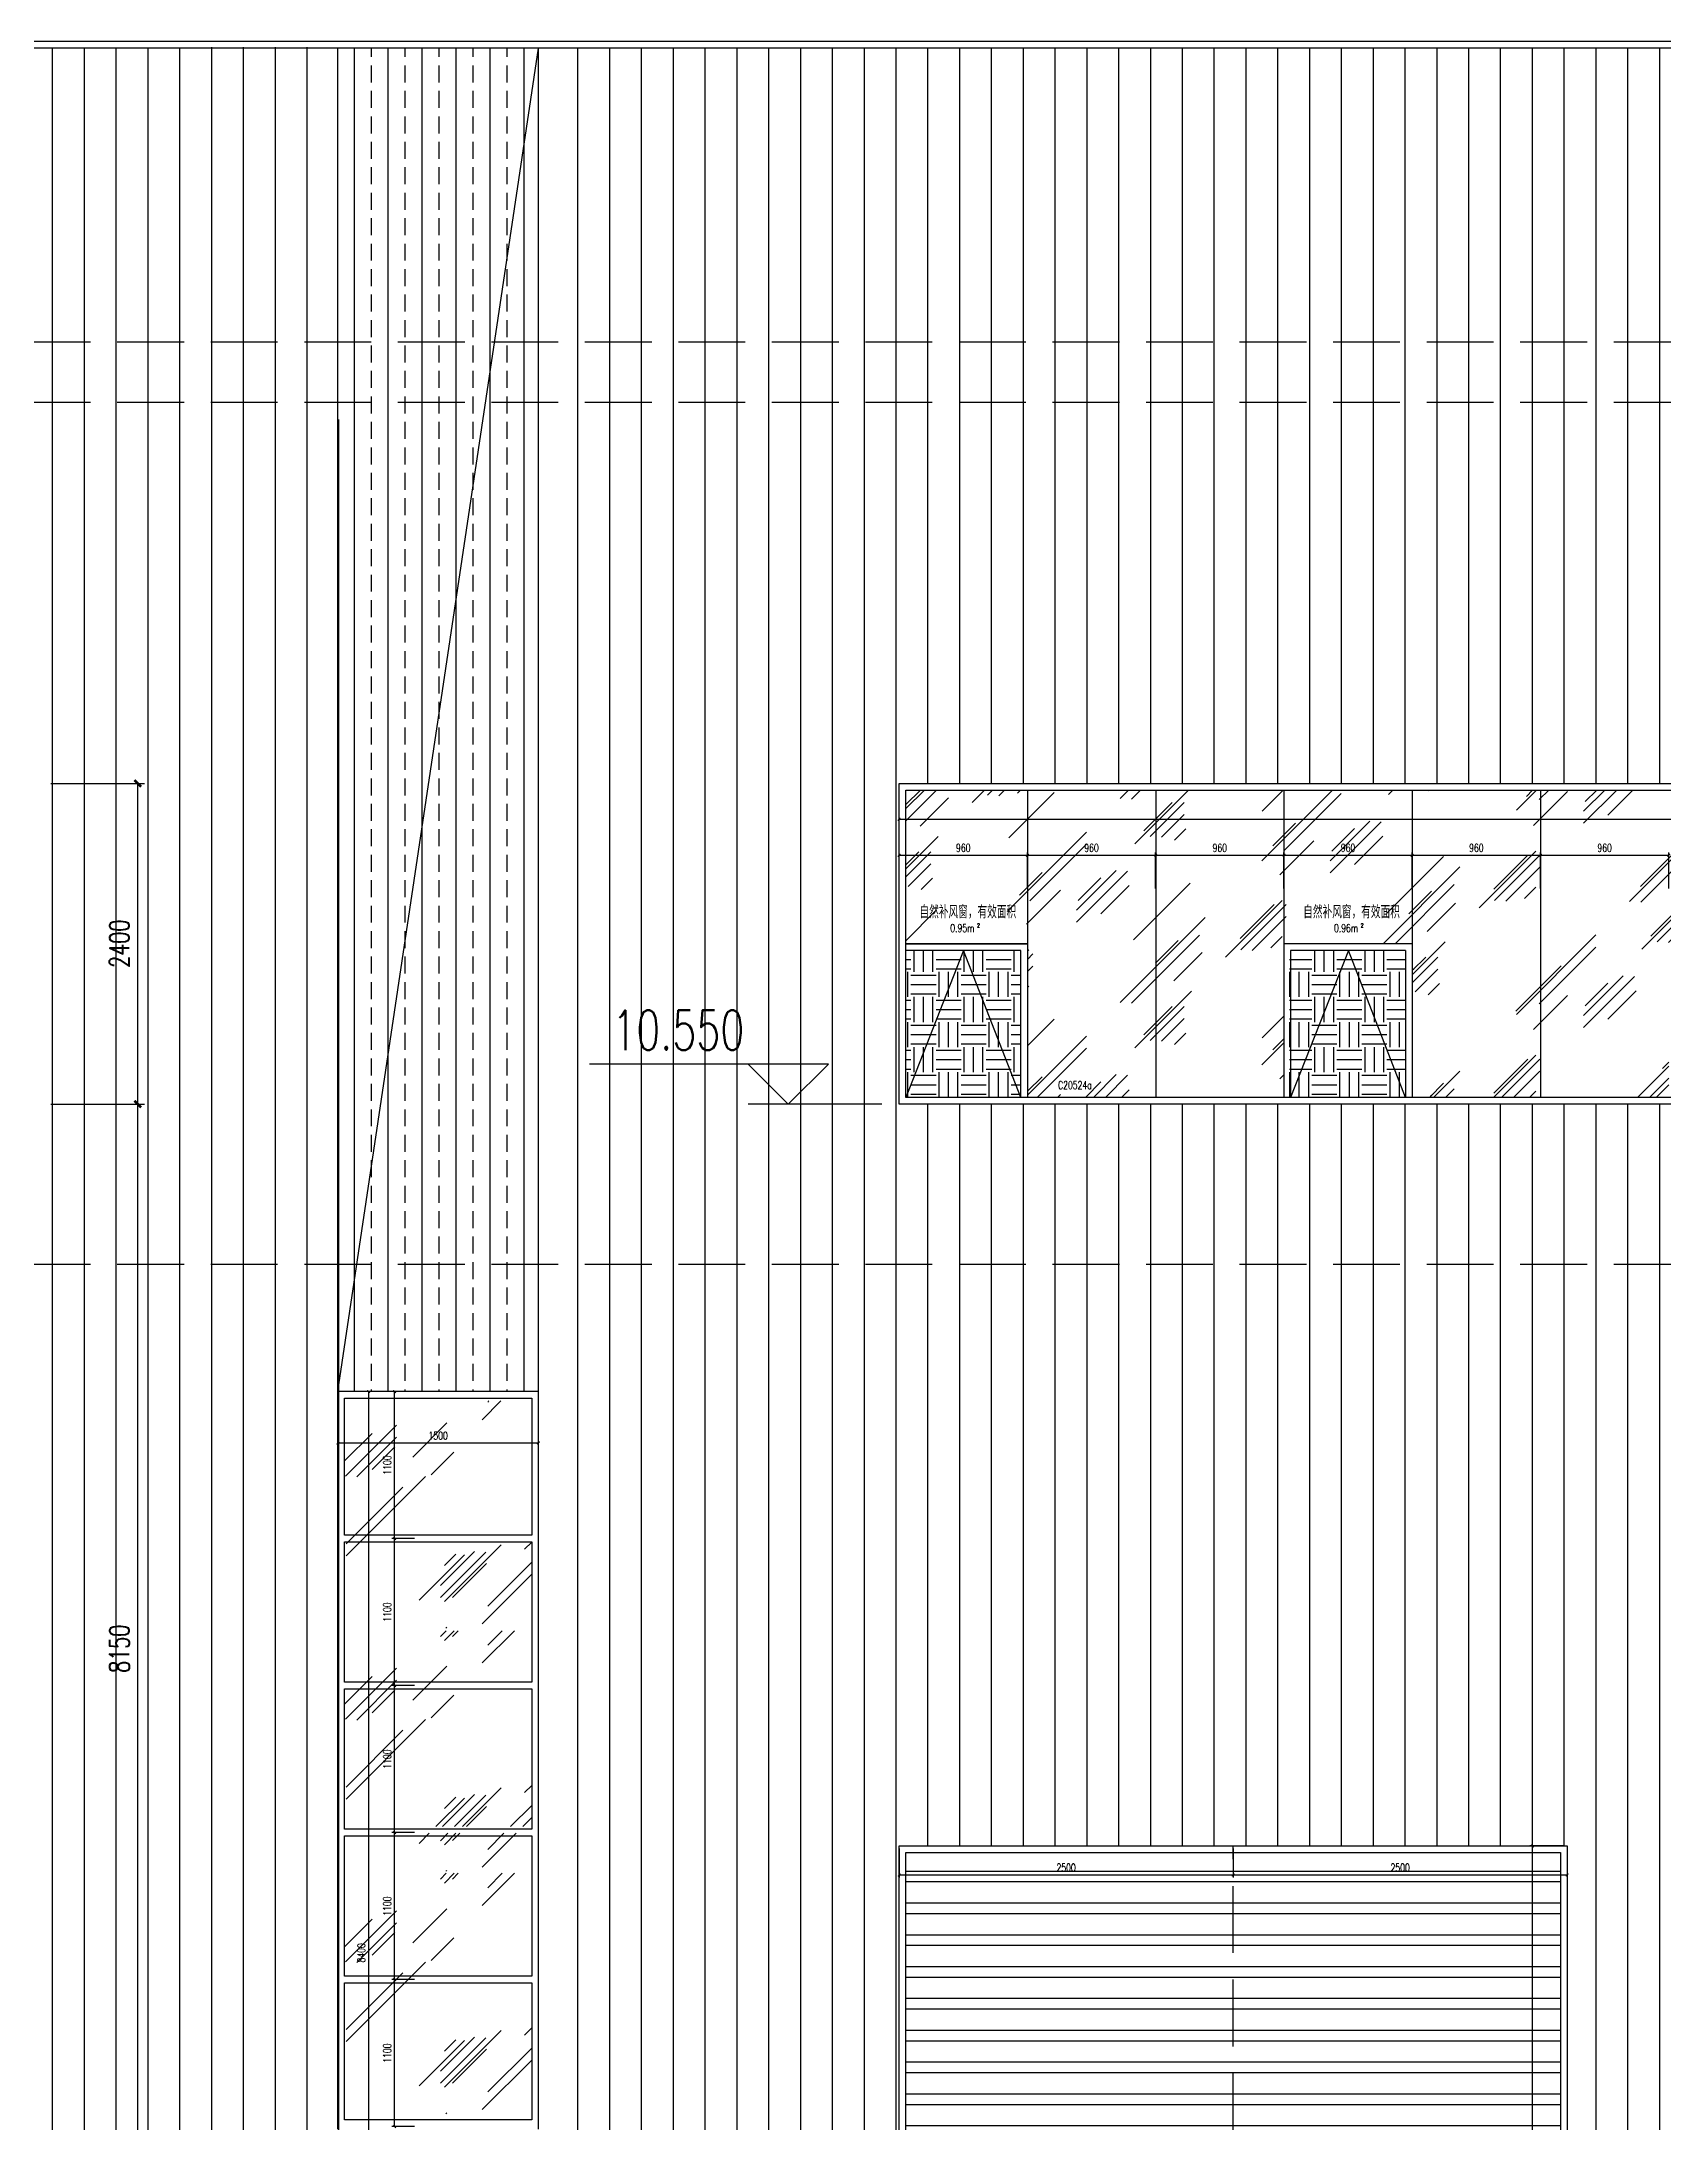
# Model space of a CAD drawing. Extents: x -2377130 to 293730, y -2 to 754590.
# Drawn here: x 105101 to 117239, y 520169 to 535737 of the extents above; entities that cross this region are included whole.
import ezdxf

# ---------------------------------------------------------------- set-up
doc = ezdxf.new("R2010")
doc.units = 0
doc.header["$LTSCALE"] = 1000
doc.header["$MEASUREMENT"] = 0
doc.linetypes.add('__DASH', pattern=[0.35, 0.25, -0.1])
doc.linetypes.add('DOTE', pattern=[2.42, 2, -0.2, 0.02, -0.2])
doc.layers.get('Defpoints').update_dxf_attribs({"color": 210})
for name, color, linetype in [('A-AXIS-DOTE', 14, 'DOTE'), ('A-AXIS-DP', 126, 'Continuous'), ('A-HATCH-2', 251, 'Continuous'), ('A-LIN-V', 9, 'Continuous'), ('A-WINDOW', 140, 'Continuous'), ('A-门窗表显示尺寸', 160, 'Continuous'), ('AS-WALL', 40, 'Continuous'), ('DIM_ELEV', 3, 'Continuous'), ('PUB_TEXT', 7, 'Continuous'), ('SPACE_HATCH', 8, 'Continuous'), ('参考线', 8, 'Continuous')]:
    doc.layers.add(name, color=color, linetype=linetype)
doc.layers.add('A-WALL-HATCH', color=8, linetype='Continuous', lineweight=13)
doc.layers.add('A-加建区域', color=47, linetype='Continuous', plot=False)
doc.styles.add('_TCH_DIM', font='SIMPLEX', dxfattribs={"bigfont": 'GBCBIG'})
doc.styles.add('_TCH_DIM_T3', font='SIMPLEX', dxfattribs={"width": 0.705882, "bigfont": 'GBCBIG'})
doc.styles.add('_TCH_SPACE', font='SIMPLEX', dxfattribs={"height": 5, "bigfont": 'GBCBIG'})
doc.styles.add('A-DIM_T3', font='SIMPLEX', dxfattribs={"width": 0.705882, "bigfont": 'GBCBIG'})
doc.styles.add('A-STANDARD', font='SIMPLEX', dxfattribs={"bigfont": 'GBCBIG'})
doc.dimstyles.new('_TCH_ARCH&&20', dxfattribs={"dimtxt": 59.5, "dimasz": 20, "dimexe": 20, "dimexo": 20, "dimgap": 25.25, "dimtad": 1, "dimdec": 0, "dimzin": 0, "dimdsep": 46, "dimtxsty": '_TCH_DIM_T3', "dimblk": 'ARCHTICK', "dimcen": 0.09, "dimclrt": 7, "dimazin": 2, "dimtfac": 1, "dimtdec": 0, "dimtix": 1, "dimtmove": 2, "dimatfit": 3, "dimfxl": 0, "dimtolj": 1, "dimtzin": 0, "dimarcsym": 0})
doc.dimstyles.new('A-DIM&&20', dxfattribs={"dimtxt": 59.5, "dimasz": 20, "dimexe": 20, "dimexo": 20, "dimgap": 25.25, "dimtad": 1, "dimdec": 0, "dimzin": 0, "dimdsep": 46, "dimtxsty": 'A-DIM_T3', "dimblk": 'ARCHTICK', "dimcen": 0.09, "dimclrt": 7, "dimazin": 2, "dimtfac": 1, "dimtdec": 0, "dimtix": 1, "dimtmove": 2, "dimatfit": 3, "dimfxl": 0, "dimtolj": 1, "dimtzin": 0, "dimarcsym": 0})
pattern_1 = [(0, (22920, 10550), (187.5, 187.5), [187.5, -187.5]), (0, (22920, 10620.31), (187.5, 187.5), [187.5, -187.5]), (0, (22920, 10690.63), (187.5, 187.5), [187.5, -187.5]), (90, (22943.44, 10714.06), (-187.5, 187.5), [187.5, -187.5]), (90, (23013.75, 10714.06), (-187.5, 187.5), [187.5, -187.5]), (90, (23084.06, 10714.06), (-187.5, 187.5), [187.5, -187.5])]

# ---------------------------------------------------------------- blocks, each defined once
blk = doc.blocks.new('_ArchTick')
at = {"color": 0, "linetype": 'ByBlock', "const_width": 0.4}
blk.add_lwpolyline([(-0.5, -0.5), (0.5, 0.5)], dxfattribs=at)
blk = doc.blocks.new('*D1488')
at = {"layer": 'A-门窗表显示尺寸', "color": 0, "lineweight": -2}
for p, q in [((114019, 522217), (114019, 522000)), ((116519, 522217), (116519, 522000)), ((114019, 522020), (116519, 522020))]:
    blk.add_line(p, q, dxfattribs=at)
at = {"layer": 'Defpoints', "color": 0}
for p in [(114019, 522237), (116519, 522237), (116519, 522020)]:
    blk.add_point(p, dxfattribs=at)
at = {"layer": 'A-门窗表显示尺寸', "color": 0, "lineweight": -2, "xscale": 20, "yscale": 20, "zscale": 20, "rotation": 180}
blk.add_blockref('_ArchTick', (114019, 522020), dxfattribs=at)
at = {"layer": 'A-门窗表显示尺寸', "color": 0, "lineweight": -2, "xscale": 20, "yscale": 20, "zscale": 20}
blk.add_blockref('_ArchTick', (116519, 522020), dxfattribs=at)
at = {"layer": 'A-门窗表显示尺寸', "color": 7, "insert": (115269, 522075), "char_height": 59.5, "attachment_point": 5, "style": 'A-DIM_T3'}
blk.add_mtext('\\A1;2500', dxfattribs=at)
blk = doc.blocks.new('*D1489')
at = {"layer": 'A-门窗表显示尺寸', "color": 0, "lineweight": -2}
for p, q in [((111519, 522217), (111519, 522000)), ((114019, 522217), (114019, 522000)), ((111519, 522020), (114019, 522020))]:
    blk.add_line(p, q, dxfattribs=at)
at = {"layer": 'Defpoints', "color": 0}
for p in [(111519, 522237), (114019, 522237), (114019, 522020)]:
    blk.add_point(p, dxfattribs=at)
at = {"layer": 'A-门窗表显示尺寸', "color": 0, "lineweight": -2, "xscale": 20, "yscale": 20, "zscale": 20, "rotation": 180}
blk.add_blockref('_ArchTick', (111519, 522020), dxfattribs=at)
at = {"layer": 'A-门窗表显示尺寸', "color": 0, "lineweight": -2, "xscale": 20, "yscale": 20, "zscale": 20}
blk.add_blockref('_ArchTick', (114019, 522020), dxfattribs=at)
at = {"layer": 'A-门窗表显示尺寸', "color": 7, "insert": (112769, 522075), "char_height": 59.5, "attachment_point": 5, "style": 'A-DIM_T3'}
blk.add_mtext('\\A1;2500', dxfattribs=at)
blk = doc.blocks.new('*D1490')
at = {"layer": 'A-门窗表显示尺寸', "color": 0, "lineweight": -2}
for p, q in [((116499, 522237), (116239, 522237)), ((116259, 517237), (116259, 522237)), ((116499, 517237), (116239, 517237))]:
    blk.add_line(p, q, dxfattribs=at)
at = {"layer": 'Defpoints', "color": 0}
for p in [(116259, 522237), (116519, 522237), (116519, 517237)]:
    blk.add_point(p, dxfattribs=at)
at = {"layer": 'A-门窗表显示尺寸', "color": 0, "lineweight": -2, "xscale": 20, "yscale": 20, "zscale": 20}
for p, rotation in [((116259, 522237), 90), ((116259, 517237), 270)]:
    blk.add_blockref('_ArchTick', p, dxfattribs=dict(at, rotation=rotation))
at = {"layer": 'A-门窗表显示尺寸', "color": 7, "insert": (116204, 519737), "char_height": 59.5, "attachment_point": 5, "rotation": 90, "style": 'A-DIM_T3'}
blk.add_mtext('\\A1;5000', dxfattribs=at)
blk = doc.blocks.new('*D1504')
at = {"layer": 'A-门窗表显示尺寸', "color": 0, "lineweight": -2}
for p, q in [((107893, 521237), (107723, 521237)), ((107743, 520137), (107743, 521237)), ((107893, 520137), (107723, 520137))]:
    blk.add_line(p, q, dxfattribs=at)
at = {"layer": 'Defpoints', "color": 0}
for p in [(107743, 521237), (107913, 521237), (107913, 520137)]:
    blk.add_point(p, dxfattribs=at)
at = {"layer": 'A-门窗表显示尺寸', "color": 0, "lineweight": -2, "xscale": 20, "yscale": 20, "zscale": 20}
for p, rotation in [((107743, 521237), 90), ((107743, 520137), 270)]:
    blk.add_blockref('_ArchTick', p, dxfattribs=dict(at, rotation=rotation))
at = {"layer": 'A-门窗表显示尺寸', "color": 7, "insert": (107688, 520687), "char_height": 59.5, "attachment_point": 5, "rotation": 90, "style": '_TCH_DIM_T3'}
blk.add_mtext('\\A1;1100', dxfattribs=at)
blk = doc.blocks.new('*D1505')
at = {"layer": 'A-门窗表显示尺寸', "color": 0, "lineweight": -2}
for p, q in [((107893, 522337), (107723, 522337)), ((107743, 521237), (107743, 522337)), ((107893, 521237), (107723, 521237))]:
    blk.add_line(p, q, dxfattribs=at)
at = {"layer": 'Defpoints', "color": 0}
for p in [(107743, 522337), (107913, 522337), (107913, 521237)]:
    blk.add_point(p, dxfattribs=at)
at = {"layer": 'A-门窗表显示尺寸', "color": 0, "lineweight": -2, "xscale": 20, "yscale": 20, "zscale": 20}
for p, rotation in [((107743, 522337), 90), ((107743, 521237), 270)]:
    blk.add_blockref('_ArchTick', p, dxfattribs=dict(at, rotation=rotation))
at = {"layer": 'A-门窗表显示尺寸', "color": 7, "insert": (107688, 521787), "char_height": 59.5, "attachment_point": 5, "rotation": 90, "style": '_TCH_DIM_T3'}
blk.add_mtext('\\A1;1100', dxfattribs=at)
blk = doc.blocks.new('*D1506')
at = {"layer": 'A-门窗表显示尺寸', "color": 0, "lineweight": -2}
for p, q in [((107893, 523437), (107723, 523437)), ((107743, 522337), (107743, 523437)), ((107893, 522337), (107723, 522337))]:
    blk.add_line(p, q, dxfattribs=at)
at = {"layer": 'Defpoints', "color": 0}
for p in [(107743, 523437), (107913, 523437), (107913, 522337)]:
    blk.add_point(p, dxfattribs=at)
at = {"layer": 'A-门窗表显示尺寸', "color": 0, "lineweight": -2, "xscale": 20, "yscale": 20, "zscale": 20}
for p, rotation in [((107743, 523437), 90), ((107743, 522337), 270)]:
    blk.add_blockref('_ArchTick', p, dxfattribs=dict(at, rotation=rotation))
at = {"layer": 'A-门窗表显示尺寸', "color": 7, "insert": (107688, 522887), "char_height": 59.5, "attachment_point": 5, "rotation": 90, "style": '_TCH_DIM_T3'}
blk.add_mtext('\\A1;1100', dxfattribs=at)
blk = doc.blocks.new('*D1507')
at = {"layer": 'A-门窗表显示尺寸', "color": 0, "lineweight": -2}
for p, q in [((107893, 524537), (107723, 524537)), ((107743, 523437), (107743, 524537)), ((107893, 523437), (107723, 523437))]:
    blk.add_line(p, q, dxfattribs=at)
at = {"layer": 'Defpoints', "color": 0}
for p in [(107743, 524537), (107913, 524537), (107913, 523437)]:
    blk.add_point(p, dxfattribs=at)
at = {"layer": 'A-门窗表显示尺寸', "color": 0, "lineweight": -2, "xscale": 20, "yscale": 20, "zscale": 20}
for p, rotation in [((107743, 524537), 90), ((107743, 523437), 270)]:
    blk.add_blockref('_ArchTick', p, dxfattribs=dict(at, rotation=rotation))
at = {"layer": 'A-门窗表显示尺寸', "color": 7, "insert": (107688, 523987), "char_height": 59.5, "attachment_point": 5, "rotation": 90, "style": '_TCH_DIM_T3'}
blk.add_mtext('\\A1;1100', dxfattribs=at)
blk = doc.blocks.new('*D1508')
at = {"layer": 'A-门窗表显示尺寸', "color": 0, "lineweight": -2}
for p, q in [((107893, 525637), (107723, 525637)), ((107743, 524537), (107743, 525637)), ((107893, 524537), (107723, 524537))]:
    blk.add_line(p, q, dxfattribs=at)
at = {"layer": 'Defpoints', "color": 0}
for p in [(107743, 525637), (107913, 525637), (107913, 524537)]:
    blk.add_point(p, dxfattribs=at)
at = {"layer": 'A-门窗表显示尺寸', "color": 0, "lineweight": -2, "xscale": 20, "yscale": 20, "zscale": 20}
for p, rotation in [((107743, 525637), 90), ((107743, 524537), 270)]:
    blk.add_blockref('_ArchTick', p, dxfattribs=dict(at, rotation=rotation))
at = {"layer": 'A-门窗表显示尺寸', "color": 7, "insert": (107688, 525087), "char_height": 59.5, "attachment_point": 5, "rotation": 90, "style": '_TCH_DIM_T3'}
blk.add_mtext('\\A1;1100', dxfattribs=at)
blk = doc.blocks.new('*D1509')
at = {"layer": 'A-门窗表显示尺寸', "color": 0, "lineweight": -2}
for p, q in [((107873, 525637), (107529, 525637)), ((107549, 517237), (107549, 525637)), ((107873, 517237), (107529, 517237))]:
    blk.add_line(p, q, dxfattribs=at)
at = {"layer": 'Defpoints', "color": 0}
for p in [(107549, 525637), (107893, 525637), (107893, 517237)]:
    blk.add_point(p, dxfattribs=at)
at = {"layer": 'A-门窗表显示尺寸', "color": 0, "lineweight": -2, "xscale": 20, "yscale": 20, "zscale": 20}
for p, rotation in [((107549, 525637), 90), ((107549, 517237), 270)]:
    blk.add_blockref('_ArchTick', p, dxfattribs=dict(at, rotation=rotation))
at = {"layer": 'A-门窗表显示尺寸', "color": 7, "insert": (107494, 521437), "char_height": 59.5, "attachment_point": 5, "rotation": 90, "style": '_TCH_DIM_T3'}
blk.add_mtext('\\A1;8400', dxfattribs=at)
blk = doc.blocks.new('*D1510')
at = {"layer": 'A-门窗表显示尺寸', "color": 0, "lineweight": -2}
for p, q in [((107319, 525103), (107319, 525272)), ((108819, 525252), (107319, 525252)), ((108819, 525103), (108819, 525272))]:
    blk.add_line(p, q, dxfattribs=at)
at = {"layer": 'Defpoints', "color": 0}
for p in [(107319, 525252), (107319, 525083), (108819, 525083)]:
    blk.add_point(p, dxfattribs=at)
at = {"layer": 'A-门窗表显示尺寸', "color": 0, "lineweight": -2, "xscale": 20, "yscale": 20, "zscale": 20, "rotation": 180}
blk.add_blockref('_ArchTick', (107319, 525252), dxfattribs=at)
at = {"layer": 'A-门窗表显示尺寸', "color": 0, "lineweight": -2, "xscale": 20, "yscale": 20, "zscale": 20}
blk.add_blockref('_ArchTick', (108819, 525252), dxfattribs=at)
at = {"layer": 'A-门窗表显示尺寸', "color": 7, "insert": (108069, 525307), "char_height": 59.5, "attachment_point": 5, "style": 'A-DIM_T3'}
blk.add_mtext('\\A1;1500', dxfattribs=at)
blk = doc.blocks.new('*D1677')
at = {"layer": 'A-门窗表显示尺寸', "color": 0, "lineweight": -2}
for p, q in [((111519, 529673), (111519, 529940)), ((111519, 529920), (132019, 529920)), ((132019, 529673), (132019, 529940))]:
    blk.add_line(p, q, dxfattribs=at)
at = {"layer": 'Defpoints', "color": 0}
for p in [(132019, 529920), (111519, 529653), (132019, 529653)]:
    blk.add_point(p, dxfattribs=at)
at = {"layer": 'A-门窗表显示尺寸', "color": 0, "lineweight": -2, "xscale": 20, "yscale": 20, "zscale": 20, "rotation": 180}
blk.add_blockref('_ArchTick', (111519, 529920), dxfattribs=at)
at = {"layer": 'A-门窗表显示尺寸', "color": 0, "lineweight": -2, "xscale": 20, "yscale": 20, "zscale": 20}
blk.add_blockref('_ArchTick', (132019, 529920), dxfattribs=at)
at = {"layer": 'A-门窗表显示尺寸', "color": 7, "insert": (121769, 529975), "char_height": 59.5, "attachment_point": 5, "style": 'A-DIM_T3'}
blk.add_mtext('\\A1;20500', dxfattribs=at)
blk = doc.blocks.new('*D1688')
at = {"layer": 'A-门窗表显示尺寸', "color": 0, "lineweight": -2}
for p, q in [((116319, 529400), (116319, 529670)), ((116319, 529650), (117279, 529650)), ((117279, 529400), (117279, 529670))]:
    blk.add_line(p, q, dxfattribs=at)
at = {"layer": 'Defpoints', "color": 0}
for p in [(117279, 529650), (116319, 529380), (117279, 529380)]:
    blk.add_point(p, dxfattribs=at)
at = {"layer": 'A-门窗表显示尺寸', "color": 0, "lineweight": -2, "xscale": 20, "yscale": 20, "zscale": 20, "rotation": 180}
blk.add_blockref('_ArchTick', (116319, 529650), dxfattribs=at)
at = {"layer": 'A-门窗表显示尺寸', "color": 0, "lineweight": -2, "xscale": 20, "yscale": 20, "zscale": 20}
blk.add_blockref('_ArchTick', (117279, 529650), dxfattribs=at)
at = {"layer": 'A-门窗表显示尺寸', "color": 7, "insert": (116799, 529705), "char_height": 59.5, "attachment_point": 5, "style": 'A-DIM_T3'}
blk.add_mtext('\\A1;960', dxfattribs=at)
blk = doc.blocks.new('*D1689')
at = {"layer": 'A-门窗表显示尺寸', "color": 0, "lineweight": -2}
for p, q in [((115359, 529400), (115359, 529670)), ((115359, 529650), (116319, 529650)), ((116319, 529400), (116319, 529670))]:
    blk.add_line(p, q, dxfattribs=at)
at = {"layer": 'Defpoints', "color": 0}
for p in [(116319, 529650), (115359, 529380), (116319, 529380)]:
    blk.add_point(p, dxfattribs=at)
at = {"layer": 'A-门窗表显示尺寸', "color": 0, "lineweight": -2, "xscale": 20, "yscale": 20, "zscale": 20, "rotation": 180}
blk.add_blockref('_ArchTick', (115359, 529650), dxfattribs=at)
at = {"layer": 'A-门窗表显示尺寸', "color": 0, "lineweight": -2, "xscale": 20, "yscale": 20, "zscale": 20}
blk.add_blockref('_ArchTick', (116319, 529650), dxfattribs=at)
at = {"layer": 'A-门窗表显示尺寸', "color": 7, "insert": (115839, 529705), "char_height": 59.5, "attachment_point": 5, "style": 'A-DIM_T3'}
blk.add_mtext('\\A1;960', dxfattribs=at)
blk = doc.blocks.new('*D1690')
at = {"layer": 'A-门窗表显示尺寸', "color": 0, "lineweight": -2}
for p, q in [((114399, 529400), (114399, 529670)), ((114399, 529650), (115359, 529650)), ((115359, 529400), (115359, 529670))]:
    blk.add_line(p, q, dxfattribs=at)
at = {"layer": 'Defpoints', "color": 0}
for p in [(115359, 529650), (114399, 529380), (115359, 529380)]:
    blk.add_point(p, dxfattribs=at)
at = {"layer": 'A-门窗表显示尺寸', "color": 0, "lineweight": -2, "xscale": 20, "yscale": 20, "zscale": 20, "rotation": 180}
blk.add_blockref('_ArchTick', (114399, 529650), dxfattribs=at)
at = {"layer": 'A-门窗表显示尺寸', "color": 0, "lineweight": -2, "xscale": 20, "yscale": 20, "zscale": 20}
blk.add_blockref('_ArchTick', (115359, 529650), dxfattribs=at)
at = {"layer": 'A-门窗表显示尺寸', "color": 7, "insert": (114879, 529705), "char_height": 59.5, "attachment_point": 5, "style": 'A-DIM_T3'}
blk.add_mtext('\\A1;960', dxfattribs=at)
blk = doc.blocks.new('*D1691')
at = {"layer": 'A-门窗表显示尺寸', "color": 0, "lineweight": -2}
for p, q in [((113439, 529400), (113439, 529670)), ((113439, 529650), (114399, 529650)), ((114399, 529400), (114399, 529670))]:
    blk.add_line(p, q, dxfattribs=at)
at = {"layer": 'Defpoints', "color": 0}
for p in [(114399, 529650), (113439, 529380), (114399, 529380)]:
    blk.add_point(p, dxfattribs=at)
at = {"layer": 'A-门窗表显示尺寸', "color": 0, "lineweight": -2, "xscale": 20, "yscale": 20, "zscale": 20, "rotation": 180}
blk.add_blockref('_ArchTick', (113439, 529650), dxfattribs=at)
at = {"layer": 'A-门窗表显示尺寸', "color": 0, "lineweight": -2, "xscale": 20, "yscale": 20, "zscale": 20}
blk.add_blockref('_ArchTick', (114399, 529650), dxfattribs=at)
at = {"layer": 'A-门窗表显示尺寸', "color": 7, "insert": (113919, 529705), "char_height": 59.5, "attachment_point": 5, "style": 'A-DIM_T3'}
blk.add_mtext('\\A1;960', dxfattribs=at)
blk = doc.blocks.new('*D1692')
at = {"layer": 'A-门窗表显示尺寸', "color": 0, "lineweight": -2}
for p, q in [((112479, 529400), (112479, 529670)), ((112479, 529650), (113439, 529650)), ((113439, 529400), (113439, 529670))]:
    blk.add_line(p, q, dxfattribs=at)
at = {"layer": 'Defpoints', "color": 0}
for p in [(113439, 529650), (112479, 529380), (113439, 529380)]:
    blk.add_point(p, dxfattribs=at)
at = {"layer": 'A-门窗表显示尺寸', "color": 0, "lineweight": -2, "xscale": 20, "yscale": 20, "zscale": 20, "rotation": 180}
blk.add_blockref('_ArchTick', (112479, 529650), dxfattribs=at)
at = {"layer": 'A-门窗表显示尺寸', "color": 0, "lineweight": -2, "xscale": 20, "yscale": 20, "zscale": 20}
blk.add_blockref('_ArchTick', (113439, 529650), dxfattribs=at)
at = {"layer": 'A-门窗表显示尺寸', "color": 7, "insert": (112959, 529705), "char_height": 59.5, "attachment_point": 5, "style": 'A-DIM_T3'}
blk.add_mtext('\\A1;960', dxfattribs=at)
blk = doc.blocks.new('*D1681')
at = {"layer": 'A-门窗表显示尺寸', "color": 0, "lineweight": -2}
for p, q in [((111519, 529400), (111519, 529670)), ((111519, 529650), (112479, 529650)), ((112479, 529400), (112479, 529670))]:
    blk.add_line(p, q, dxfattribs=at)
at = {"layer": 'Defpoints', "color": 0}
for p in [(112479, 529650), (111519, 529380), (112479, 529380)]:
    blk.add_point(p, dxfattribs=at)
at = {"layer": 'A-门窗表显示尺寸', "color": 0, "lineweight": -2, "xscale": 20, "yscale": 20, "zscale": 20, "rotation": 180}
blk.add_blockref('_ArchTick', (111519, 529650), dxfattribs=at)
at = {"layer": 'A-门窗表显示尺寸', "color": 0, "lineweight": -2, "xscale": 20, "yscale": 20, "zscale": 20}
blk.add_blockref('_ArchTick', (112479, 529650), dxfattribs=at)
at = {"layer": 'A-门窗表显示尺寸', "color": 7, "insert": (111999, 529705), "char_height": 59.5, "attachment_point": 5, "style": 'A-DIM_T3'}
blk.add_mtext('\\A1;960', dxfattribs=at)

msp = doc.modelspace()

# ---------------------------------------------------------------- hatches: boundary and pattern name
at = {"layer": 'A-HATCH-2'}
h = msp.add_hatch(dxfattribs=at)
h.set_pattern_fill('ANSI32', color=8, scale=50, angle=45)
h.set_pattern_definition([(180, (1754999.5, 3e-10), (-1e-14, -238.125), []), (180, (1754920.12, 79.38), (-1e-14, -238.125), [])])
h.paths.add_polyline_path([(111569.3, 522187.5), (116469.3, 522187.5), (116469.3, 517287.5), (111569.3, 517287.5)])
at = {"layer": 'A-WALL-HATCH'}
h = msp.add_hatch(dxfattribs=at)
h.set_pattern_fill('玻璃2', color=8, scale=100)
h.set_pattern_definition([(45, (2950370, 40), (0, 1527.35065), [600, -360, 600, -360, 240, -523.28157]), (45, (2950340, 70), (0, 1527.35065), [480, -600, 360, -360, 420, -463.28157]), (45, (2950340, 160), (0, 1527.35065), [360, -720, 240, -360, 540, -463.28157]), (45, (2950430, 70), (0, 1527.35065), [360, -720, 300, -1303.2815]), (45, (2950520, 160), (0, 1527.35065), [180, -900, 120, -1483.2815]), (45, (2950370, 310), (0, 1527.35065), [120, -900, 120, -480, 300, -763.28157]), (45, (2950910, 220), (0, 1527.35065), [600, -900, 720, -475.28157]), (45, (2950910, 130), (0, 1527.35065), [840, -600, 900, -355.28157]), (45, (2951060, 250), (0, -1697.05627), [600, -840, 480, -763.28157]), (45, (2950970, 430), (0, 1527.35065), [300, -1200, 360, -823.28157]), (45, (2951150, 340), (0, 1527.35065), [240, -1200, 240, -1003.2815])])
h.paths.add_polyline_path([(108769.3, 523867.5), (107369.3, 523867.5), (107369.3, 525567.5), (108769.3, 525567.5)])
h = msp.add_hatch(dxfattribs=at)
h.set_pattern_fill('玻璃2', color=8, scale=100)
h.set_pattern_definition([(45, (2950370, -1780), (0, 1527.35065), [600, -360, 600, -360, 240, -523.28157]), (45, (2950340, -1750), (0, 1527.35065), [480, -600, 360, -360, 420, -463.28157]), (45, (2950340, -1660), (0, 1527.35065), [360, -720, 240, -360, 540, -463.28157]), (45, (2950430, -1750), (0, 1527.35065), [360, -720, 300, -1303.2815]), (45, (2950520, -1660), (0, 1527.35065), [180, -900, 120, -1483.2815]), (45, (2950370, -1510), (0, 1527.35065), [120, -900, 120, -480, 300, -763.28157]), (45, (2950910, -1600), (0, 1527.35065), [600, -900, 720, -475.28157]), (45, (2950910, -1690), (0, 1527.35065), [840, -600, 900, -355.28157]), (45, (2951060, -1570), (0, -1697.05627), [600, -840, 480, -763.28157]), (45, (2950970, -1390), (0, 1527.35065), [300, -1200, 360, -823.28157]), (45, (2951150, -1480), (0, 1527.35065), [240, -1200, 240, -1003.2815])])
h.paths.add_polyline_path([(107369.3, 522332.5), (108769.3, 522332.5), (108769.3, 522047.5), (107369.3, 522047.5)])
h.paths.add_polyline_path([(108769.3, 522382.5), (107369.3, 522382.5), (107369.3, 523847.5), (108769.3, 523847.5)])
h = msp.add_hatch(dxfattribs=at)
h.set_pattern_fill('玻璃2', color=8, scale=100)
h.set_pattern_definition([(45, (2950370, -3595), (0, 1527.35065), [600, -360, 600, -360, 240, -523.28157]), (45, (2950340, -3565), (0, 1527.35065), [480, -600, 360, -360, 420, -463.28157]), (45, (2950340, -3475), (0, 1527.35065), [360, -720, 240, -360, 540, -463.28157]), (45, (2950430, -3565), (0, 1527.35065), [360, -720, 300, -1303.2815]), (45, (2950520, -3475), (0, 1527.35065), [180, -900, 120, -1483.2815]), (45, (2950370, -3325), (0, 1527.35065), [120, -900, 120, -480, 300, -763.28157]), (45, (2950910, -3415), (0, 1527.35065), [600, -900, 720, -475.28157]), (45, (2950910, -3505), (0, 1527.35065), [840, -600, 900, -355.28157]), (45, (2951060, -3385), (0, -1697.05627), [600, -840, 480, -763.28157]), (45, (2950970, -3205), (0, 1527.35065), [300, -1200, 360, -823.28157]), (45, (2951150, -3295), (0, 1527.35065), [240, -1200, 240, -1003.2815])])
h.paths.add_polyline_path([(108769.3, 520232.5), (107369.3, 520232.5), (107369.3, 522032.5), (108769.3, 522032.5)])

# ---------------------------------------------------------------- linework, layer by layer
at = {"layer": 'A-AXIS-DOTE', "color": 8, "linetype": '__DASH', "ltscale": 2}
for p, q in [((176167.5, 535737.5), (-23524.5, 535737.5)), ((176167.5, 533487.5), (-23524.5, 533487.5)), ((176167.5, 533037.5), (-23524.5, 533037.5)), ((114019.3, 517237.5), (114019.3, 522237.5))]:
    msp.add_line(p, q, dxfattribs=at)
at = {"layer": 'A-AXIS-DP', "color": 8}
for p, q in [((105170, 530187.5), (105870.7, 530187.5)), ((105820.7, 527787.5), (105820.7, 530187.5)), ((105170, 527787.5), (105870.7, 527787.5)), ((105170, 527787.5), (105870.7, 527787.5)), ((105820.7, 519637.5), (105820.7, 527787.5))]:
    msp.add_line(p, q, dxfattribs=at)
at = {"layer": 'A-HATCH-2', "color": 8, "linetype": 'Continuous'}
for p, q in [((105183.8, 517237.5), (105183.8, 535694.4)), ((105421.9, 517237.5), (105421.9, 535694.4)), ((105660, 517237.5), (105660, 535694.5)), ((105898.1, 517237.5), (105898.1, 535694.6)), ((106136.3, 517237.5), (106136.3, 535694.6)), ((106374.4, 517237.5), (106374.4, 535694.7)), ((106612.5, 517237.5), (106612.5, 535694.8)), ((106850.6, 517237.5), (106850.6, 535694.9)), ((107088.8, 517237.5), (107088.8, 535694.9)), ((107442, 525637.5), (107442, 535687.5)), ((107569, 535622.5), (107569, 535687.5)), ((107696, 525637.5), (107696, 535687.5)), ((107823, 535622.5), (107823, 535687.5)), ((107950, 525637.5), (107950, 535687.5)), ((108077, 535622.5), (108077, 535687.5)), ((108204, 525637.5), (108204, 535687.5)), ((108331, 535622.5), (108331, 535687.5)), ((108458, 525637.5), (108458, 535687.5)), ((108585, 535622.5), (108585, 535687.5)), ((108712, 525637.5), (108712, 535687.5)), ((109115.5, 517237.5), (109115.5, 535687.5)), ((109353.7, 517237.5), (109353.7, 535687.5)), ((109591.8, 517237.5), (109591.8, 535687.5)), ((109829.9, 517237.5), (109829.9, 535687.5)), ((110068, 517237.5), (110068, 535687.5)), ((110306.2, 517237.5), (110306.2, 535687.5)), ((110544.3, 517237.5), (110544.3, 535687.5)), ((110782.4, 517237.5), (110782.4, 535687.5)), ((111020.5, 517237.5), (111020.5, 535687.5)), ((111258.7, 517237.5), (111258.7, 535687.5)), ((111496.8, 517237.5), (111496.8, 535687.5)), ((111734.9, 522237.5), (111734.9, 535687.5)), ((111973, 522237.5), (111973, 535687.5)), ((112211.2, 522237.5), (112211.2, 535687.5)), ((112449.3, 522237.5), (112449.3, 535687.5)), ((112687.4, 522237.5), (112687.4, 535687.5)), ((112925.5, 522237.5), (112925.5, 535687.5)), ((113163.7, 522237.5), (113163.7, 535687.5)), ((113401.8, 522237.5), (113401.8, 535687.5)), ((113639.9, 522237.5), (113639.9, 535687.5)), ((113878, 522237.5), (113878, 535687.5)), ((114116.2, 522237.5), (114116.2, 535687.5)), ((114354.3, 522237.5), (114354.3, 535687.5)), ((114592.4, 522237.5), (114592.4, 535687.5)), ((114830.5, 522237.5), (114830.5, 535687.5)), ((115068.7, 522237.5), (115068.7, 535687.5)), ((115306.8, 522237.5), (115306.8, 535687.5)), ((115544.9, 522237.5), (115544.9, 535687.5)), ((115783, 522237.5), (115783, 535687.5)), ((116021.2, 522237.5), (116021.2, 535687.5)), ((116259.3, 522237.5), (116259.3, 535687.5)), ((116497.4, 522237.5), (116497.4, 535687.5)), ((116735.5, 517237.5), (116735.5, 535687.5)), ((116973.7, 517237.5), (116973.7, 535687.5)), ((117211.8, 517237.5), (117211.8, 535687.5)), ((107569, 535432), (107569, 535559)), ((107823, 535432), (107823, 535559)), ((108077, 535432), (108077, 535559)), ((108331, 535432), (108331, 535559)), ((108585, 535432), (108585, 535559)), ((107569, 535241.5), (107569, 535368.5)), ((107823, 535241.5), (107823, 535368.5)), ((108077, 535241.5), (108077, 535368.5)), ((108331, 535241.5), (108331, 535368.5)), ((108585, 535241.5), (108585, 535368.5)), ((107569, 535051), (107569, 535178)), ((107823, 535051), (107823, 535178)), ((108077, 535051), (108077, 535178)), ((108331, 535051), (108331, 535178)), ((108585, 535051), (108585, 535178)), ((107569, 534860.5), (107569, 534987.5)), ((107823, 534860.5), (107823, 534987.5)), ((108077, 534860.5), (108077, 534987.5)), ((108331, 534860.5), (108331, 534987.5)), ((108585, 534860.5), (108585, 534987.5)), ((107569, 534670), (107569, 534797)), ((107823, 534670), (107823, 534797)), ((108077, 534670), (108077, 534797)), ((108331, 534670), (108331, 534797)), ((108585, 534670), (108585, 534797)), ((107569, 534479.5), (107569, 534606.5)), ((107823, 534479.5), (107823, 534606.5)), ((108077, 534479.5), (108077, 534606.5)), ((108331, 534479.5), (108331, 534606.5)), ((108585, 534479.5), (108585, 534606.5)), ((107569, 534289), (107569, 534416)), ((107823, 534289), (107823, 534416)), ((108077, 534289), (108077, 534416)), ((108331, 534289), (108331, 534416)), ((108585, 534289), (108585, 534416)), ((107569, 534098.5), (107569, 534225.5)), ((107823, 534098.5), (107823, 534225.5)), ((108077, 534098.5), (108077, 534225.5)), ((108331, 534098.5), (108331, 534225.5)), ((108585, 534098.5), (108585, 534225.5)), ((107569, 533908), (107569, 534035)), ((107823, 533908), (107823, 534035)), ((108077, 533908), (108077, 534035)), ((108331, 533908), (108331, 534035)), ((108585, 533908), (108585, 534035)), ((107569, 533717.5), (107569, 533844.5)), ((107823, 533717.5), (107823, 533844.5)), ((108077, 533717.5), (108077, 533844.5)), ((108331, 533717.5), (108331, 533844.5)), ((108585, 533717.5), (108585, 533844.5)), ((107569, 533527), (107569, 533654)), ((107823, 533527), (107823, 533654)), ((108077, 533527), (108077, 533654)), ((108331, 533527), (108331, 533654)), ((108585, 533527), (108585, 533654)), ((107569, 533336.5), (107569, 533463.5)), ((107823, 533336.5), (107823, 533463.5)), ((108077, 533336.5), (108077, 533463.5)), ((108331, 533336.5), (108331, 533463.5)), ((108585, 533336.5), (108585, 533463.5)), ((107569, 533146), (107569, 533273)), ((107823, 533146), (107823, 533273)), ((108077, 533146), (108077, 533273)), ((108331, 533146), (108331, 533273)), ((108585, 533146), (108585, 533273)), ((107569, 532955.5), (107569, 533082.5)), ((107823, 532955.5), (107823, 533082.5)), ((108077, 532955.5), (108077, 533082.5)), ((108331, 532955.5), (108331, 533082.5)), ((108585, 532955.5), (108585, 533082.5)), ((107326.9, 517237.5), (107326.9, 532909.2)), ((107569, 532765), (107569, 532892)), ((107823, 532765), (107823, 532892)), ((108077, 532765), (108077, 532892)), ((108331, 532765), (108331, 532892)), ((108585, 532765), (108585, 532892)), ((107569, 532574.5), (107569, 532701.5)), ((107823, 532574.5), (107823, 532701.5)), ((108077, 532574.5), (108077, 532701.5)), ((108331, 532574.5), (108331, 532701.5)), ((108585, 532574.5), (108585, 532701.5)), ((107569, 532384), (107569, 532511)), ((107823, 532384), (107823, 532511)), ((108077, 532384), (108077, 532511)), ((108331, 532384), (108331, 532511)), ((108585, 532384), (108585, 532511)), ((107569, 532193.5), (107569, 532320.5)), ((107823, 532193.5), (107823, 532320.5)), ((108077, 532193.5), (108077, 532320.5)), ((108331, 532193.5), (108331, 532320.5)), ((108585, 532193.5), (108585, 532320.5)), ((107569, 532003), (107569, 532130)), ((107823, 532003), (107823, 532130)), ((108077, 532003), (108077, 532130)), ((108331, 532003), (108331, 532130)), ((108585, 532003), (108585, 532130)), ((107569, 531812.5), (107569, 531939.5)), ((107823, 531812.5), (107823, 531939.5)), ((108077, 531812.5), (108077, 531939.5)), ((108331, 531812.5), (108331, 531939.5)), ((108585, 531812.5), (108585, 531939.5)), ((107569, 531622), (107569, 531749)), ((107823, 531622), (107823, 531749)), ((108077, 531622), (108077, 531749)), ((108331, 531622), (108331, 531749)), ((108585, 531622), (108585, 531749)), ((107569, 531431.5), (107569, 531558.5)), ((107823, 531431.5), (107823, 531558.5)), ((108077, 531431.5), (108077, 531558.5)), ((108331, 531431.5), (108331, 531558.5)), ((108585, 531431.5), (108585, 531558.5)), ((107569, 531241), (107569, 531368)), ((107823, 531241), (107823, 531368)), ((108077, 531241), (108077, 531368)), ((108331, 531241), (108331, 531368)), ((108585, 531241), (108585, 531368)), ((107569, 531050.5), (107569, 531177.5)), ((107823, 531050.5), (107823, 531177.5)), ((108077, 531050.5), (108077, 531177.5)), ((108331, 531050.5), (108331, 531177.5)), ((108585, 531050.5), (108585, 531177.5)), ((107569, 530860), (107569, 530987)), ((107823, 530860), (107823, 530987)), ((108077, 530860), (108077, 530987)), ((108331, 530860), (108331, 530987)), ((108585, 530860), (108585, 530987)), ((107569, 530669.5), (107569, 530796.5)), ((107823, 530669.5), (107823, 530796.5)), ((108077, 530669.5), (108077, 530796.5)), ((108331, 530669.5), (108331, 530796.5)), ((108585, 530669.5), (108585, 530796.5)), ((107569, 530479), (107569, 530606)), ((107823, 530479), (107823, 530606)), ((108077, 530479), (108077, 530606)), ((108331, 530479), (108331, 530606)), ((108585, 530479), (108585, 530606)), ((107569, 530288.5), (107569, 530415.5)), ((107823, 530288.5), (107823, 530415.5)), ((108077, 530288.5), (108077, 530415.5)), ((108331, 530288.5), (108331, 530415.5)), ((108585, 530288.5), (108585, 530415.5)), ((107569, 530098), (107569, 530225)), ((107823, 530098), (107823, 530225)), ((108077, 530098), (108077, 530225)), ((108331, 530098), (108331, 530225)), ((108585, 530098), (108585, 530225)), ((107569, 529907.5), (107569, 530034.5)), ((107823, 529907.5), (107823, 530034.5)), ((108077, 529907.5), (108077, 530034.5)), ((108331, 529907.5), (108331, 530034.5)), ((108585, 529907.5), (108585, 530034.5)), ((107569, 529717), (107569, 529844)), ((107823, 529717), (107823, 529844)), ((108077, 529717), (108077, 529844)), ((108331, 529717), (108331, 529844)), ((108585, 529717), (108585, 529844)), ((107569, 529526.5), (107569, 529653.5)), ((107823, 529526.5), (107823, 529653.5)), ((108077, 529526.5), (108077, 529653.5)), ((108331, 529526.5), (108331, 529653.5)), ((108585, 529526.5), (108585, 529653.5)), ((107569, 529336), (107569, 529463)), ((107823, 529336), (107823, 529463)), ((108077, 529336), (108077, 529463)), ((108331, 529336), (108331, 529463)), ((108585, 529336), (108585, 529463)), ((107569, 529145.5), (107569, 529272.5)), ((107823, 529145.5), (107823, 529272.5)), ((108077, 529145.5), (108077, 529272.5)), ((108331, 529145.5), (108331, 529272.5)), ((108585, 529145.5), (108585, 529272.5)), ((107569, 528955), (107569, 529082)), ((107823, 528955), (107823, 529082)), ((108077, 528955), (108077, 529082)), ((108331, 528955), (108331, 529082)), ((108585, 528955), (108585, 529082)), ((107569, 528764.5), (107569, 528891.5)), ((107823, 528764.5), (107823, 528891.5)), ((108077, 528764.5), (108077, 528891.5)), ((108331, 528764.5), (108331, 528891.5)), ((108585, 528764.5), (108585, 528891.5)), ((107569, 528574), (107569, 528701)), ((107823, 528574), (107823, 528701)), ((108077, 528574), (108077, 528701)), ((108331, 528574), (108331, 528701)), ((108585, 528574), (108585, 528701)), ((107569, 528383.5), (107569, 528510.5)), ((107823, 528383.5), (107823, 528510.5)), ((108077, 528383.5), (108077, 528510.5)), ((108331, 528383.5), (108331, 528510.5)), ((108585, 528383.5), (108585, 528510.5)), ((107569, 528193), (107569, 528320)), ((107823, 528193), (107823, 528320)), ((108077, 528193), (108077, 528320)), ((108331, 528193), (108331, 528320)), ((108585, 528193), (108585, 528320)), ((107569, 528002.5), (107569, 528129.5)), ((107823, 528002.5), (107823, 528129.5)), ((108077, 528002.5), (108077, 528129.5)), ((108331, 528002.5), (108331, 528129.5)), ((108585, 528002.5), (108585, 528129.5)), ((107569, 527812), (107569, 527939)), ((107823, 527812), (107823, 527939)), ((108077, 527812), (108077, 527939)), ((108331, 527812), (108331, 527939)), ((108585, 527812), (108585, 527939)), ((107569, 527621.5), (107569, 527748.5)), ((107823, 527621.5), (107823, 527748.5)), ((108077, 527621.5), (108077, 527748.5)), ((108331, 527621.5), (108331, 527748.5)), ((108585, 527621.5), (108585, 527748.5)), ((107569, 527431), (107569, 527558)), ((107823, 527431), (107823, 527558)), ((108077, 527431), (108077, 527558)), ((108331, 527431), (108331, 527558)), ((108585, 527431), (108585, 527558)), ((107569, 527240.5), (107569, 527367.5)), ((107823, 527240.5), (107823, 527367.5)), ((108077, 527240.5), (108077, 527367.5)), ((108331, 527240.5), (108331, 527367.5)), ((108585, 527240.5), (108585, 527367.5)), ((107569, 527050), (107569, 527177)), ((107823, 527050), (107823, 527177)), ((108077, 527050), (108077, 527177)), ((108331, 527050), (108331, 527177)), ((108585, 527050), (108585, 527177)), ((107569, 526859.5), (107569, 526986.5)), ((107823, 526859.5), (107823, 526986.5)), ((108077, 526859.5), (108077, 526986.5)), ((108331, 526859.5), (108331, 526986.5)), ((108585, 526859.5), (108585, 526986.5)), ((107569, 526669), (107569, 526796)), ((107823, 526669), (107823, 526796)), ((108077, 526669), (108077, 526796)), ((108331, 526669), (108331, 526796)), ((108585, 526669), (108585, 526796)), ((107569, 526478.5), (107569, 526605.5)), ((107823, 526478.5), (107823, 526605.5)), ((108077, 526478.5), (108077, 526605.5)), ((108331, 526478.5), (108331, 526605.5)), ((108585, 526478.5), (108585, 526605.5)), ((107569, 526288), (107569, 526415)), ((107823, 526288), (107823, 526415)), ((108077, 526288), (108077, 526415)), ((108331, 526288), (108331, 526415)), ((108585, 526288), (108585, 526415)), ((107569, 526097.5), (107569, 526224.5)), ((107823, 526097.5), (107823, 526224.5)), ((108077, 526097.5), (108077, 526224.5)), ((108331, 526097.5), (108331, 526224.5)), ((108585, 526097.5), (108585, 526224.5)), ((107569, 525907), (107569, 526034)), ((107823, 525907), (107823, 526034)), ((108077, 525907), (108077, 526034)), ((108331, 525907), (108331, 526034)), ((108585, 525907), (108585, 526034)), ((107569, 525716.5), (107569, 525843.5)), ((107823, 525716.5), (107823, 525843.5)), ((108077, 525716.5), (108077, 525843.5)), ((108331, 525716.5), (108331, 525843.5)), ((108585, 525716.5), (108585, 525843.5)), ((107569, 525637.5), (107569, 525653)), ((107823, 525637.5), (107823, 525653)), ((108077, 525637.5), (108077, 525653)), ((108331, 525637.5), (108331, 525653)), ((108585, 525637.5), (108585, 525653))]:
    msp.add_line(p, q, dxfattribs=at)
at = {"layer": 'A-LIN-V', "color": 8}
for p, q in [((168419.3, 535737.5), (-17180.7, 535737.5)), ((168419.3, 535687.5), (-17180.7, 535687.5)), ((107319.3, 525637.5), (107319.3, 535687.5)), ((108819.3, 525637.5), (108819.3, 535687.5)), ((108819.3, 525637.5), (107319.3, 525637.5))]:
    msp.add_line(p, q, dxfattribs=at)
msp.add_lwpolyline([(111519.3, 522237.5), (116519.3, 522237.5), (116519.3, 517237.5), (111519.3, 517237.5)], close=True, dxfattribs=at)
at = {"layer": 'A-WINDOW', "color": 8}
for p, q in [((107319.3, 520117.5), (107319.3, 525637.5)), ((108819.3, 525637.5), (107319.3, 525637.5)), ((108819.3, 520117.5), (108819.3, 525637.5))]:
    msp.add_line(p, q, dxfattribs=at)
for points in [[(108769.3, 524562.5), (107369.3, 524562.5), (107369.3, 525587.5), (108769.3, 525587.5)], [(108769.3, 523462.5), (107369.3, 523462.5), (107369.3, 524512.5), (108769.3, 524512.5)], [(108769.3, 522362.5), (107369.3, 522362.5), (107369.3, 523412.5), (108769.3, 523412.5)], [(108769.3, 522312.5), (108769.3, 521262.5), (107369.3, 521262.5), (107369.3, 522312.5)], [(108769.3, 520187.5), (107369.3, 520187.5), (107369.3, 521212.5), (108769.3, 521212.5)]]:
    msp.add_lwpolyline(points, close=True, dxfattribs=at)
at = {"layer": 'A-加建区域', "color": 8, "linetype": '__DASH', "ltscale": 2}
msp.add_line((176167.5, 526587.5), (-23524.5, 526587.5), dxfattribs=at)
at = {"layer": 'A-门窗表显示尺寸', "color": 8}
msp.add_lwpolyline([(111569.3, 522187.5), (116469.3, 522187.5), (116469.3, 517287.5), (111569.3, 517287.5)], close=True, dxfattribs=at)
at = {"layer": 'AS-WALL', "color": 8}
msp.add_line((107319.3, 525637.5), (108819.3, 535687.5), dxfattribs=at)
at = {"layer": 'DIM_ELEV', "color": 8}
for p, q in [((110989.3, 528087.5), (109201.3, 528087.5)), ((110689.3, 527787.5), (110389.3, 528087.5)), ((110689.3, 527787.5), (110989.3, 528087.5)), ((111389.3, 527787.5), (110389.3, 527787.5))]:
    msp.add_line(p, q, dxfattribs=at)

# ---------------------------------------------------------------- block references
at = {"layer": 'A-AXIS-DP', "color": 8, "xscale": 50, "yscale": 50, "zscale": 50}
for p, rotation in [((105820.7, 530187.5), 90), ((105820.7, 527787.5), 90), ((105820.7, 527787.5), 270)]:
    msp.add_blockref('_ArchTick', p, dxfattribs=dict(at, rotation=rotation))

# ---------------------------------------------------------------- texts
at = {"layer": 'A-AXIS-DP', "color": 8, "char_height": 148.75, "attachment_point": 5, "rotation": 90, "style": '_TCH_DIM_T3'}
for s, insert in [('\\A1;2400', (105683.2, 528987.5)), ('\\A1;8150', (105683.2, 523712.5))]:
    msp.add_mtext(s, dxfattribs=dict(at, insert=insert))
at = {"layer": 'PUB_TEXT', "color": 8, "style": '_TCH_DIM', "width": 0.705882}
msp.add_text('10.550', height=297.5, dxfattribs=at).set_placement((109371.3, 528192.5))

# ---------------------------------------------------------------- dimensions: what is measured, and where the dimension line sits
at = {"layer": 'A-门窗表显示尺寸', "color": 8}
for p1, p2, distance, dimstyle, picture, middle in [((107893.3, 517237.5), (107893.3, 525637.5), 344.3, '_TCH_ARCH&&20', '*D1509', (107493.9, 521437.5)), ((107913.3, 524537.5), (107913.3, 525637.5), 170, '_TCH_ARCH&&20', '*D1508', (107688.3, 525087.5)), ((108819.3, 525082.5), (107319.3, 525082.5), -169.5, 'A-DIM&&20', '*D1510', (108069.3, 525307)), ((107913.3, 523437.5), (107913.3, 524537.5), 170, '_TCH_ARCH&&20', '*D1507', (107688.3, 523987.5)), ((107913.3, 522337.5), (107913.3, 523437.5), 170, '_TCH_ARCH&&20', '*D1506', (107688.3, 522887.5)), ((107913.3, 521237.5), (107913.3, 522337.5), 170, '_TCH_ARCH&&20', '*D1505', (107688.3, 521787.5)), ((111519.3, 522237.5), (114019.3, 522237.5), -217.5, 'A-DIM&&20', '*D1489', (112769.3, 522075)), ((114019.3, 522237.5), (116519.3, 522237.5), -217.5, 'A-DIM&&20', '*D1488', (115269.3, 522075)), ((116519.3, 517237.5), (116519.3, 522237.5), 260.4, 'A-DIM&&20', '*D1490', (116203.9, 519737.5)), ((107913.3, 520137.5), (107913.3, 521237.5), 170, '_TCH_ARCH&&20', '*D1504', (107688.3, 520687.5))]:
    dim = msp.add_aligned_dim(p1=p1, p2=p2, distance=distance, dimstyle=dimstyle, dxfattribs=at)
    dim.commit()
    dim.dimension.update_dxf_attribs({"geometry": picture, "text_midpoint": middle})

# ---------------------------------------------------------------- next in the draw order: wipeouts: each hides what was drawn before it
at = {"color": 8}
msp.add_wipeout([(111519.3, 527787.5), (132019.3, 527787.5), (132019.3, 530187.5), (111519.3, 530187.5)], dxfattribs=at).dxf.layer = '参考线'

# ---------------------------------------------------------------- next in the draw order: hatches: boundary and pattern name
at = {"layer": 'A-WALL-HATCH'}
h = msp.add_hatch(dxfattribs=at)
h.set_pattern_fill('玻璃2', color=8, scale=100, angle=180)
h.set_pattern_definition([(225, (321198.7, -60), (-2e-13, -1527.3506), [600, -360, 600, -360, 240, -523.2816]), (225, (321228.7, -90), (-2e-13, -1527.3506), [480, -600, 360, -360, 420, -463.2816]), (225, (321228.7, -180), (-2e-13, -1527.3506), [360, -720, 240, -360, 540, -463.2816]), (225, (321138.7, -90), (-2e-13, -1527.3506), [360, -720, 300, -1303.2815]), (225, (321048.7, -180), (-2e-13, -1527.3506), [180, -900, 120, -1483.2815]), (225, (321198.7, -330), (-2e-13, -1527.3506), [120, -900, 120, -480, 300, -763.2816]), (225, (320658.7, -240), (-2e-13, -1527.3506), [600, -900, 720, -475.2816]), (225, (320658.7, -150), (-2e-13, -1527.3506), [840, -600, 900, -355.2816]), (225, (320508.7, -270), (2e-13, 1697.0563), [600, -840, 480, -763.2816]), (225, (320598.7, -450), (-2e-13, -1527.3506), [300, -1200, 360, -823.2816]), (225, (320418.7, -360), (-2e-13, -1527.3506), [240, -1200, 240, -1003.2815])])
h.paths.add_polyline_path([(131059.3, 528987.5), (131969.3, 528987.5), (131969.3, 530137.5), (111569.3, 530137.5), (111569.3, 528987.5), (112479.3, 528987.5), (112479.3, 527837.5), (114399.3, 527837.5), (114399.3, 528987.5), (115359.3, 528987.5), (115359.3, 527837.5), (117279.3, 527837.5), (117279.3, 528987.5), (118239.3, 528987.5), (118239.3, 527837.5), (121119.3, 527837.5), (121119.3, 528987.5), (122419.3, 528987.5), (122419.3, 527837.5), (125299.3, 527837.5), (125299.3, 528987.5), (126259.3, 528987.5), (126259.3, 527837.5), (128179.3, 527837.5), (128179.3, 528987.5), (129139.3, 528987.5), (129139.3, 527837.5), (131059.3, 527837.5)])
at = {"layer": 'SPACE_HATCH'}
h = msp.add_hatch(dxfattribs=at)
h.set_pattern_fill('土壤', color=8, scale=50, style=0)
h.set_pattern_definition(pattern_1)
h.paths.add_polyline_path([(111569.3, 528937.5), (112429.3, 528937.5), (112429.3, 527837.5), (111569.3, 527837.5)])
h = msp.add_hatch(dxfattribs=at)
h.set_pattern_fill('土壤', color=8, scale=50, style=0)
h.set_pattern_definition(pattern_1)
h.paths.add_polyline_path([(114441.2, 528937.5), (115309.3, 528937.5), (115309.3, 527837.5), (114441.2, 527837.5)])

# ---------------------------------------------------------------- next in the draw order: linework, layer by layer
at = {"layer": 'A-WINDOW', "color": 8}
for p, q in [((111519.3, 527837.5), (111519.3, 530137.5)), ((112479.3, 530137.5), (112479.3, 527837.5)), ((113439.3, 530137.5), (113439.3, 527837.5)), ((114399.3, 530137.5), (114399.3, 527837.5)), ((115359.3, 530137.5), (115359.3, 527837.5)), ((116319.3, 530137.5), (116319.3, 527837.5)), ((112479.3, 528987.5), (111569.3, 528987.5)), ((111569.3, 528987.5), (112479.3, 528987.5)), ((112429.3, 528937.5), (111569.3, 528937.5)), ((112429.3, 527837.5), (112429.3, 528937.5)), ((115359.3, 528987.5), (114399.3, 528987.5)), ((115309.3, 528937.5), (114449.3, 528937.5)), ((114449.3, 528937.5), (114449.3, 527837.5)), ((115309.3, 528937.5), (115309.3, 527837.5))]:
    msp.add_line(p, q, dxfattribs=at)
for points in [[(132019.3, 527787.5), (111519.3, 527787.5), (111519.3, 530187.5), (132019.3, 530187.5)], [(131969.3, 527837.5), (111569.3, 527837.5), (111569.3, 530137.5), (131969.3, 530137.5)]]:
    msp.add_lwpolyline(points, close=True, dxfattribs=at)
for points in [[(112429.3, 527837.5), (112001.8, 528937.5), (111569.3, 527837.5)], [(115309.3, 527837.5), (114881.8, 528937.5), (114449.3, 527837.5)]]:
    msp.add_lwpolyline(points, dxfattribs=at)

# ---------------------------------------------------------------- next in the draw order: texts
at = {"layer": 'A-加建区域', "color": 8, "style": '_TCH_SPACE'}
for p in [(111671.7, 529177.5), (114543.5, 529177.5)]:
    msp.add_text('自然补风窗，有效面积', height=96.45, dxfattribs=at).set_placement(p)
at = {"layer": 'A-加建区域', "color": 8, "style": '_TCH_SPACE', "width": 0.705882}
for s, height, p in [('0.95m', 59.5, (111901.9, 529075.1)), ('2', 29.8, (112101.9, 529110.1)), ('0.96m', 59.5, (114773.8, 529075.1)), ('2', 29.8, (114973.8, 529110.1))]:
    msp.add_text(s, height=height, dxfattribs=at).set_placement(p)
at = {"layer": 'A-门窗表显示尺寸', "color": 8, "style": 'A-STANDARD', "width": 0.705882}
msp.add_text('C20524a', height=59.5, dxfattribs=at).set_placement((112708.9, 527900))

# ---------------------------------------------------------------- next in the draw order: dimensions: what is measured, and where the dimension line sits
at = {"layer": 'A-门窗表显示尺寸', "color": 8}
for p1, p2, distance, picture, middle in [((111519.3, 529652.5), (132019.3, 529652.5), 267.5, '*D1677', (121769.3, 529975)), ((111519.3, 529380), (112479.3, 529380), 270, '*D1681', (111999.3, 529705)), ((112479.3, 529380), (113439.3, 529380), 270, '*D1692', (112959.3, 529705)), ((113439.3, 529380), (114399.3, 529380), 270, '*D1691', (113919.3, 529705)), ((114399.3, 529380), (115359.3, 529380), 270, '*D1690', (114879.3, 529705)), ((115359.3, 529380), (116319.3, 529380), 270, '*D1689', (115839.3, 529705)), ((116319.3, 529380), (117279.3, 529380), 270, '*D1688', (116799.3, 529705))]:
    dim = msp.add_aligned_dim(p1=p1, p2=p2, distance=distance, dimstyle='A-DIM&&20', dxfattribs=at)
    dim.commit()
    dim.dimension.update_dxf_attribs({"geometry": picture, "text_midpoint": middle})

doc.saveas('drawing.dxf')
